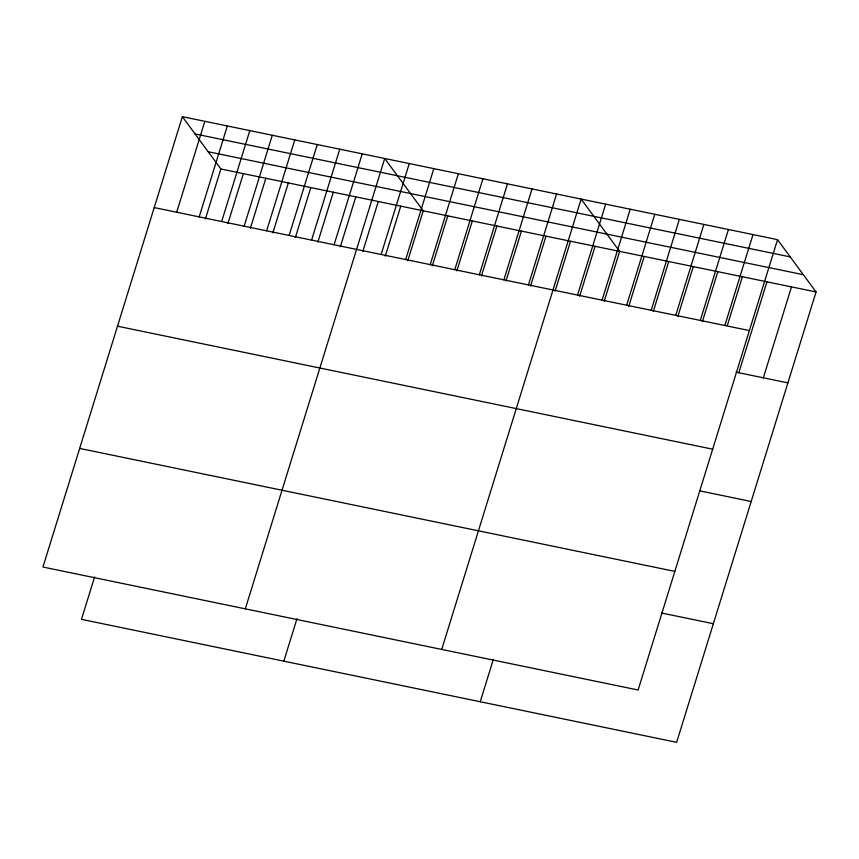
<?xml version="1.0" encoding="UTF-8"?>
<svg xmlns="http://www.w3.org/2000/svg" width="859" height="859" viewBox="0 0 859 859"><rect width="100%" height="100%" fill="white"/><g stroke="black" fill="none" stroke-linecap="round" stroke-linejoin="round"><path stroke-width="1.29" d="M182.355 116.674L42.95 567.037L638.119 690.013L777.535 239.65L182.355 116.674L220.881 168.987L816.05 291.963L676.645 742.326L81.465 619.35L94.608 576.894M176.696 212.237L204.839 121.323M199.181 216.887L227.324 125.972M205.419 218.927L220.881 168.987M221.665 221.525L249.808 130.611M227.903 223.576L243.365 173.636M244.149 226.175L272.292 135.26M250.388 228.226L265.85 178.285M266.634 230.824L294.777 139.91M272.872 232.864L288.334 182.924M289.118 235.473L317.261 144.548M295.356 237.513L310.818 187.573M311.602 240.112L339.745 149.198M317.841 242.163L333.303 192.223M334.087 244.761L362.23 153.847M340.325 246.801L355.787 196.861M245.309 608.848L384.714 158.486L423.24 210.799L407.778 260.739M362.809 251.451L378.271 201.511M381.128 254.479L409.271 163.564M385.294 256.1L400.756 206.16M405.673 259.547L433.816 168.632M283.824 661.162L296.967 618.705M430.23 264.626L458.373 173.711M432.324 265.818L447.786 215.877M454.776 269.694L482.919 178.779M456.881 270.886L472.332 220.946M479.333 274.773L507.476 183.858M481.427 275.964L496.889 226.024M503.879 279.841L532.022 188.926M505.983 281.033L521.434 231.092M528.435 284.92L556.578 193.994M530.529 286.111L545.991 236.171M441.719 649.425L581.124 199.073L619.64 251.386L604.188 301.326M555.086 291.18L570.537 241.239M577.527 295.067L605.681 204.141M579.632 296.248L595.094 246.308M602.084 300.135L630.227 209.22M480.235 701.739L493.377 659.293M626.63 305.203L654.773 214.288M628.734 306.395L644.196 256.454M651.186 310.282L679.329 219.367M653.28 311.473L668.742 261.533M675.732 315.35L703.875 224.435M677.837 316.541L693.299 266.601M700.289 320.428L728.432 229.514M702.383 321.62L717.845 271.68M724.835 325.497L752.978 234.582M727.337 325.411L742.401 276.748M738.804 372.742L766.947 281.827M763.35 377.81L791.504 286.895M195.068 133.94L790.248 256.916M208.168 151.732L803.337 274.708M154.212 207.588L749.392 330.575M736.217 372.205L787.907 382.889M117.5 326.205L712.669 449.182M699.505 490.822L751.185 501.495M79.672 448.419L674.841 571.396M661.677 613.025L713.357 623.709M777.535 239.65L816.05 291.963"/></g></svg>
